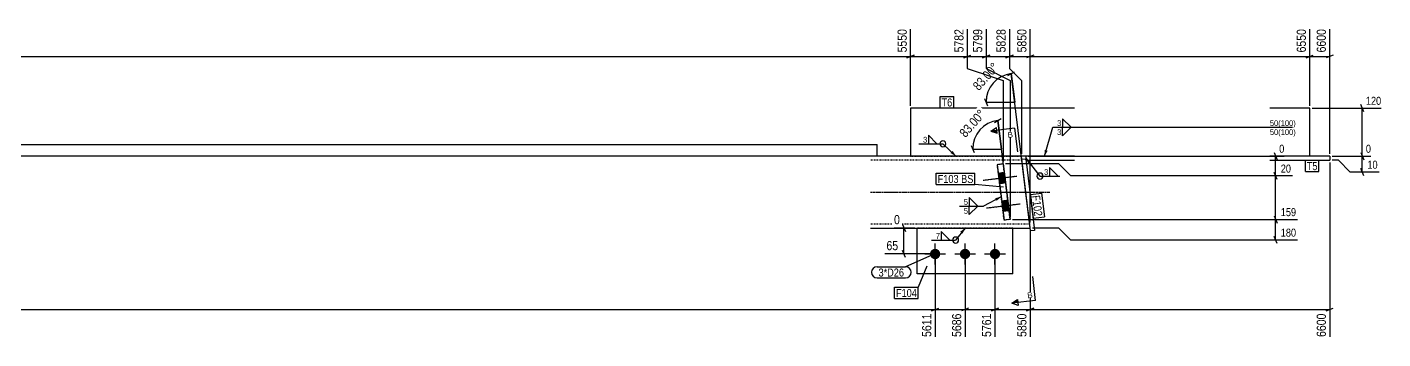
# Model space of a CAD drawing. Header units: millimetres. Extents: x 14 to 45764, y -118 to 1635.
# Drawn here: x 3411 to 6808, y 79 to 859 of the extents above; entities that cross this region are included whole.
import ezdxf

# ---------------------------------------------------------------- set-up
doc = ezdxf.new("R2010")
doc.units = ezdxf.units.MM
doc.linetypes.add('DXK_LINE_DOT2', pattern=[3.9198, 1.9599, -1.9599])
doc.linetypes.add('DXK_LINE_DOT3', pattern=[5.9187, 2.979, -0.9799, 0.9799, -0.9799])
for name, color, linetype in [('MÅLSÆTNING', 7, 'Continuous'), ('STÅL', 7, 'Continuous'), ('TEKST', 7, 'Continuous')]:
    doc.layers.add(name, color=color, linetype=linetype)
doc.styles.add('Arial', font='ARIAL.TTF', dxfattribs={"height": 0.2})
doc.styles.add('Arial Narrow', font='ARIALN.TTF', dxfattribs={"height": 0.2})

msp = doc.modelspace()

# ---------------------------------------------------------------- hatches: boundary and pattern name
at = {"layer": 'STÅL', "linetype": 'Continuous'}
for points in [[(5862.5, 469.3), (5859.3, 495.1), (5844.4, 493.3), (5847.6, 467.5)], [(5871, 399.8), (5867.8, 425.6), (5852.9, 423.8), (5856.1, 398)], [(5685.9, 304.6, -1), (5685.9, 278.6, -1)], [(5760.9, 304.6, -1), (5760.9, 278.6, -1)], [(5835.9, 304.6, -1), (5835.9, 278.6, -1)]]:
    msp.add_hatch(color=96, dxfattribs=at).paths.add_polyline_path(points)
at = {"layer": 'TEKST', "linetype": 'Continuous'}
for color, points in [(3, [(5729.8, 549.6), (5738.1, 536.6), (5724.6, 544.1)]), (3, [(5967.8, 549.9), (5960.1, 536.6), (5960.6, 552)]), (3, [(5919.5, 517.5), (5913.1, 531.6), (5925.4, 522.1)]), (3, [(5836.5, 431.3), (5851.6, 434.9), (5840, 424.6)]), (3, [(5748.6, 347.1), (5760.9, 356.6), (5754.5, 342.4)]), (30, [(5892.2, 177.5), (5893.2, 170.1), (5878.3, 168.2)])]:
    msp.add_hatch(color=color, dxfattribs=at).paths.add_polyline_path(points)

# ---------------------------------------------------------------- linework, layer by layer
at = {"layer": 'MÅLSÆTNING', "color": 7, "linetype": 'Continuous'}
for p, q in [((5624.4, 662.6), (5624.4, 854.6)), ((5624.4, 662.6), (5624.4, 854.6)), ((5872.1, 854.6), (5872.1, 755.9)), ((5924.2, 370.7), (5924.2, 854.6)), ((5924.2, 370.7), (5924.2, 854.6)), ((6624.4, 662.6), (6624.4, 854.6)), ((6674.4, 542.6), (6674.4, 854.6)), ((2734.4, 785.9), (5624.4, 785.9)), ((5633.4, 789.5), (5615.4, 782.3)), ((5615.4, 782.3), (5633.4, 789.5)), ((5872.1, 785.9), (5924.2, 785.9)), ((5933.2, 789.5), (5915.2, 782.3)), ((5933.2, 789.5), (5915.2, 782.3)), ((6615.4, 782.3), (6633.4, 789.5)), ((6624.4, 785.9), (6674.4, 785.9)), ((6683.4, 789.5), (6665.4, 782.3)), ((5868.2, 738.6), (5885.2, 747.9)), ((5872.1, 755.9), (5902.1, 725.9)), ((5872.1, 755.9), (5902.1, 725.9)), ((5873.7, 725.9), (5873.7, 384)), ((5873.7, 725.9), (5873.7, 384)), ((5923.4, 362.5), (5876.7, 743.3)), ((5876.7, 743.3), (5885.5, 671.8)), ((5902.1, 725.9), (5902.1, 542.6)), ((5902.1, 725.9), (5902.1, 542.6)), ((6630.4, 656.6), (6803.5, 656.6)), ((6759.7, 647.6), (6752.5, 665.6)), ((5834.8, 621.1), (5851.7, 630.5)), ((5856.9, 514.6), (5843.2, 625.8)), ((5843.2, 625.8), (5852, 554.3)), ((5776.4, 563.3), (5783.6, 545.3)), ((5780, 554.3), (5852, 554.3)), ((6535.4, 545.6), (6542.6, 527.6)), ((6752.5, 545.6), (6759.7, 527.6)), ((5995.6, 516.9), (5862.6, 516.9)), ((5995.6, 516.9), (5862.6, 516.9)), ((5919.1, 536.6), (6560.8, 536.6)), ((6025.6, 486.9), (5995.6, 516.9)), ((6025.6, 486.9), (5995.6, 516.9)), ((6539, 486.9), (6539, 536.6)), ((6674.4, 520.6), (6674.4, 84)), ((6680.4, 536.6), (6777.9, 536.6)), ((6696.1, 526.6), (6680.4, 526.6)), ((6726.1, 496.6), (6696.1, 526.6)), ((6756.1, 496.6), (6756.1, 536.6)), ((6581.3, 486.9), (6025.6, 486.9)), ((6581.3, 486.9), (6025.6, 486.9)), ((6542.6, 477.9), (6535.4, 495.9)), ((6542.6, 477.9), (6535.4, 495.9)), ((6539, 378), (6539, 486.9)), ((6798.4, 496.6), (6726.1, 496.6)), ((6759.7, 487.6), (6752.5, 505.6)), ((5879.7, 378), (6594.1, 378)), ((5879.7, 378), (6594.1, 378)), ((6535.4, 387), (6542.6, 369)), ((6535.4, 387), (6542.6, 369)), ((6539, 326.6), (6539, 378)), ((5634.9, 356.6), (5583, 356.6)), ((5604.2, 365.6), (5611.4, 347.6)), ((5607.8, 291.6), (5607.8, 356.6)), ((5924.2, 350.6), (5924.2, 84)), ((5924.2, 350.6), (5924.2, 84)), ((5995.6, 356.6), (5930.2, 356.6)), ((6025.6, 326.6), (5995.6, 356.6)), ((6594.1, 326.6), (6025.6, 326.6)), ((6542.6, 317.6), (6535.4, 335.6)), ((5679.9, 291.6), (5559.7, 291.6)), ((5611.4, 282.6), (5604.2, 300.6)), ((5685.9, 285.6), (5685.9, 84)), ((5685.9, 285.6), (5685.9, 84)), ((5760.9, 285.6), (5760.9, 84)), ((5760.9, 285.6), (5760.9, 84)), ((5835.9, 285.6), (5835.9, 84)), ((5835.9, 285.6), (5835.9, 84)), ((2799.4, 152.7), (5685.9, 152.7)), ((5676.9, 149.1), (5694.9, 156.3)), ((5676.9, 149.1), (5694.9, 156.3)), ((5685.9, 152.7), (5760.9, 152.7)), ((5769.9, 156.3), (5751.9, 149.1)), ((5769.9, 156.3), (5751.9, 149.1)), ((5760.9, 152.7), (5835.9, 152.7)), ((5844.9, 156.3), (5826.9, 149.1)), ((5826.9, 149.1), (5844.9, 156.3)), ((5835.9, 152.7), (5924.2, 152.7)), ((5933.2, 156.3), (5915.2, 149.1)), ((5915.2, 149.1), (5933.2, 156.3)), ((5924.2, 152.7), (6674.4, 152.7)), ((6665.4, 149.1), (6683.4, 156.3))]:
    msp.add_line(p, q, dxfattribs=at)
msp.add_arc((5852, 554.3), 72, 97, 180, dxfattribs=at)
at = {"layer": 'STÅL', "color": 2, "linetype": 'Continuous'}
for p, q in [((6034.9, 656.6), (5624.4, 656.6)), ((5624.4, 656.6), (5624.4, 536.6)), ((6624.4, 656.6), (6524.4, 656.6)), ((6624.4, 536.6), (6624.4, 656.6)), ((5902.1, 536.6), (5524.4, 536.6)), ((5856.6, 516.9), (5841.7, 515.1)), ((5841.7, 515.1), (5858.8, 376.2)), ((5856.6, 516.9), (5873.7, 378)), ((5913.1, 536.6), (5902.1, 536.6)), ((5923.3, 363.8), (5902.1, 536.6)), ((5903, 528.6), (5913, 529.8)), ((5913, 529.8), (5934.9, 350.8)), ((6034.9, 536.6), (5913.1, 536.6)), ((5913.1, 536.6), (5913.1, 528.4)), ((5913.4, 526.6), (6034.9, 526.6)), ((6674.4, 536.6), (6524.4, 536.6)), ((6524.4, 526.6), (6674.4, 526.6)), ((6674.4, 536.6), (6674.4, 526.6)), ((5873.7, 378), (5858.8, 376.2)), ((5524.4, 356.6), (5924.2, 356.6)), ((5640.9, 241.6), (5640.9, 356.6)), ((5880.9, 241.6), (5880.9, 356.6)), ((5925, 349.6), (5923.3, 363.8)), ((5934.9, 350.8), (5925, 349.6)), ((5880.9, 241.6), (5640.9, 241.6))]:
    msp.add_line(p, q, dxfattribs=at)
at = {"layer": 'STÅL', "color": 7, "linetype": 'DXK_LINE_DOT2'}
for p, q in [((5903.3, 526.6), (5524.4, 526.6)), ((5624.4, 536.6), (5902.1, 536.6)), ((5856.6, 516.9), (5841.7, 515.1)), ((5858.8, 376.2), (5841.7, 515.1)), ((5873.7, 378), (5856.6, 516.9)), ((5923.3, 363.8), (5903, 528.6)), ((6034.9, 536.6), (5913.1, 536.6)), ((5913.1, 526.6), (5913.1, 528.4)), ((5913.1, 526.6), (5913.4, 526.6)), ((6624.4, 536.6), (6524.4, 536.6)), ((5873.7, 378), (5858.8, 376.2)), ((5922.9, 366.6), (5524.4, 366.6)), ((5880.9, 356.6), (5640.9, 356.6)), ((5923.9, 358.5), (5923.3, 363.8)), ((5924.2, 356.6), (5923.9, 358.5))]:
    msp.add_line(p, q, dxfattribs=at)
at = {"layer": 'STÅL', "color": 96, "linetype": 'DXK_LINE_DOT2'}
for p, q in [((5890.7, 485.9), (5806.3, 475.5)), ((5859.3, 495.1), (5844.4, 493.3)), ((5862.5, 469.3), (5847.6, 467.5)), ((5899.2, 416.4), (5814.8, 406)), ((5867.8, 425.6), (5852.9, 423.8)), ((5871, 399.8), (5856.1, 398))]:
    msp.add_line(p, q, dxfattribs=at)
at = {"layer": 'STÅL', "color": 96, "linetype": 'Continuous'}
for p, q in [((5890.7, 485.9), (5806.3, 475.5)), ((5859.3, 495.1), (5844.4, 493.3)), ((5862.5, 469.3), (5847.6, 467.5)), ((5899.2, 416.4), (5814.8, 406)), ((5867.8, 425.6), (5852.9, 423.8)), ((5871, 399.8), (5856.1, 398)), ((5685.9, 265.6), (5685.9, 317.6)), ((5760.9, 265.6), (5760.9, 317.6)), ((5835.9, 265.6), (5835.9, 317.6)), ((5659.9, 291.6), (5711.9, 291.6)), ((5734.9, 291.6), (5786.9, 291.6)), ((5809.9, 291.6), (5861.9, 291.6))]:
    msp.add_line(p, q, dxfattribs=at)
at = {"layer": 'STÅL', "color": 7, "linetype": 'DXK_LINE_DOT3'}
msp.add_line((5524.4, 446.6), (5973.1, 446.6), dxfattribs=at)
at = {"layer": 'TEKST', "color": 30, "linetype": 'Continuous'}
for p, q in [((5841.1, 593.7), (5839.3, 608.6)), ((5878.3, 168.2), (5892.2, 177.5))]:
    msp.add_line(p, q, dxfattribs=at)
at = {"layer": 'TEKST', "color": 3, "linetype": 'Continuous'}
for p, q in [((5851.6, 434.9), (5807.4, 411.7)), ((5760.9, 356.6), (5737.3, 326.5))]:
    msp.add_line(p, q, dxfattribs=at)
for centre, start, end in [((5705.4, 567.4), 90, 270), ((5705.4, 567.4), 270, 90), ((5737.3, 326.5), 90, 270), ((5737.3, 326.5), 270, 90)]:
    msp.add_arc(centre, 7.5, start, end, dxfattribs=at)

# ---------------------------------------------------------------- wipeouts: each hides what was drawn before it
at = {"color": 0}
for points in [[(6001.9, 610.7), (6001.9, 628.1), (5990.3, 628.1), (5990.3, 610.7)], [(5666.1, 569.2), (5666.1, 586.6), (5654.6, 586.6), (5654.6, 569.2)], [(5744.7, 469.4), (5744.7, 490.4), (5692.3, 490.4), (5692.3, 469.4)], [(5608.1, 235.2), (5608.1, 256.2), (5544.1, 256.2), (5544.1, 235.2)], [(5640.2, 183.9), (5640.2, 204.9), (5587.8, 204.9), (5587.8, 183.9)]]:
    msp.add_wipeout(points, dxfattribs=at).dxf.layer = 'TEKST'

# ---------------------------------------------------------------- next in the draw order: linework, layer by layer
at = {"layer": 'TEKST', "color": 3, "linetype": 'Continuous'}
for p, q in [((6026.4, 608.9), (6005, 630.3)), ((6005, 630.3), (6005, 608.9)), ((5690.6, 567.4), (5669.2, 588.8)), ((5669.2, 588.8), (5669.2, 567.4)), ((6005, 608.9), (6026.4, 608.9)), ((5645.3, 567.4), (5705.4, 567.4)), ((5669.2, 567.4), (5690.6, 567.4))]:
    msp.add_line(p, q, dxfattribs=at)

# ---------------------------------------------------------------- next in the draw order: texts
at = {"layer": 'TEKST', "color": 3, "style": 'Arial Narrow'}
msp.add_text('3', height=14.3, dxfattribs=at).set_placement((5655.8, 570.4))

# ---------------------------------------------------------------- next in the draw order: wipeouts: each hides what was drawn before it
at = {"color": 0, "linetype": 'Continuous'}
for points, layer in [([(6669.6, 859.4), (6636, 859.4), (6636, 791.3), (6669.6, 791.3)], 'MÅLSÆTNING'), ([(6565, 540.8), (6565, 570.2), (6543.8, 570.2), (6543.8, 540.8)], 'MÅLSÆTNING'), ([(6782.1, 540.8), (6782.1, 570.2), (6760.9, 570.2), (6760.9, 540.8)], 'MÅLSÆTNING'), ([(6581.6, 491.1), (6581.6, 520.5), (6547.7, 520.5), (6547.7, 491.1)], 'MÅLSÆTNING'), ([(6594.4, 382.2), (6594.4, 411.6), (6547.7, 411.6), (6547.7, 382.2)], 'MÅLSÆTNING'), ([(5602.4, 361.4), (5602.4, 395), (5578.2, 395), (5578.2, 361.4)], 'MÅLSÆTNING'), ([(6594.4, 330.8), (6594.4, 360.2), (6547.7, 360.2), (6547.7, 330.8)], 'MÅLSÆTNING'), ([(5598.1, 296.4), (5598.1, 330), (5559.2, 330), (5559.2, 296.4)], 'MÅLSÆTNING'), ([(5681.1, 147.3), (5647.5, 147.3), (5647.5, 79.2), (5681.1, 79.2)], 'MÅLSÆTNING'), ([(5756.1, 147.3), (5722.5, 147.3), (5722.5, 79.2), (5756.1, 79.2)], 'MÅLSÆTNING'), ([(5831.1, 147.3), (5797.5, 147.3), (5797.5, 79.2), (5831.1, 79.2)], 'MÅLSÆTNING'), ([(5919.4, 147.3), (5885.8, 147.3), (5885.8, 79.2), (5919.4, 79.2)], 'MÅLSÆTNING'), ([(6669.6, 147.3), (6636, 147.3), (6636, 79.2), (6669.6, 79.2)], 'MÅLSÆTNING'), ([(5931, 182.3), (5929.1, 197.1), (5915.9, 195.5), (5917.7, 180.6)], 'TEKST')]:
    msp.add_wipeout(points, dxfattribs=at).dxf.layer = layer
at = {"color": 0}
for points, layer in [([(5820.8, 640.9), (5795.6, 663.1), (5737.2, 597), (5762.3, 574.8)], 'MÅLSÆTNING'), ([(5536.9, 540.8), (5536.9, 555.8), (2888.2, 555.8), (2888.2, 540.8)], 'TEKST'), ([(6643.9, 501.6), (6643.9, 522.6), (6617.1, 522.6), (6617.1, 501.6)], 'TEKST'), ([(5744.7, 469.4), (5744.7, 490.4), (5692.3, 490.4), (5692.3, 469.4)], 'TEKST'), ([(5969.4, 488.4), (5969.4, 505.8), (5957.8, 505.8), (5957.8, 488.4)], 'TEKST'), ([(5768.1, 413.5), (5768.1, 430.9), (5756.6, 430.9), (5756.6, 413.5)], 'TEKST'), ([(5934.9, 385.2), (5955.8, 387.7), (5949.4, 439.8), (5928.6, 437.2)], 'TEKST'), ([(5698, 328.3), (5698, 345.7), (5686.5, 345.7), (5686.5, 328.3)], 'TEKST'), ([(5608.1, 235.2), (5608.1, 256.2), (5544.1, 256.2), (5544.1, 235.2)], 'TEKST'), ([(5640.2, 183.9), (5640.2, 204.9), (5587.8, 204.9), (5587.8, 183.9)], 'TEKST')]:
    msp.add_wipeout(points, dxfattribs=at).dxf.layer = layer

# ---------------------------------------------------------------- next in the draw order: hatches: boundary and pattern name
at = {"layer": 'TEKST', "linetype": 'Continuous'}
msp.add_hatch(color=30, dxfattribs=at).paths.add_polyline_path([(5840.2, 601.1), (5841.1, 593.7), (5825.3, 599.3)])

# ---------------------------------------------------------------- next in the draw order: linework, layer by layer
at = {"layer": 'MÅLSÆTNING', "color": 7, "linetype": 'Continuous'}
for p, q in [((6624.4, 662.6), (6624.4, 854.6)), ((5924.2, 785.9), (6624.4, 785.9)), ((6615.4, 782.3), (6633.4, 789.5)), ((5809.9, 680.8), (5817.1, 662.8)), ((5813.5, 671.8), (5885.5, 671.8))]:
    msp.add_line(p, q, dxfattribs=at)
msp.add_arc((5885.5, 671.8), 72, 97, 180, dxfattribs=at)
at = {"layer": 'TEKST', "color": 30, "linetype": 'Continuous'}
for p, q in [((5825.3, 599.3), (5839.3, 608.6)), ((5825.3, 599.3), (5841.1, 593.7)), ((5892.2, 177.5), (5894.1, 162.6)), ((5894.1, 162.6), (5878.3, 168.2))]:
    msp.add_line(p, q, dxfattribs=at)
at = {"layer": 'TEKST', "color": 3, "linetype": 'Continuous'}
for p, q in [((5738.1, 536.6), (5705.4, 567.4)), ((5913.1, 531.6), (5948.5, 486.6)), ((5948.5, 486.6), (5998.2, 486.6)), ((5993.9, 486.6), (5972.5, 508.1)), ((5972.5, 508.1), (5972.5, 486.6)), ((5972.5, 486.6), (5993.9, 486.6)), ((5792.6, 411.7), (5771.2, 433.1)), ((5771.2, 433.1), (5771.2, 411.7)), ((5771.2, 411.7), (5792.6, 411.7)), ((5722.5, 326.5), (5701.1, 348)), ((5701.1, 348), (5701.1, 326.5)), ((5677.2, 326.5), (5737.3, 326.5)), ((5701.1, 326.5), (5722.5, 326.5))]:
    msp.add_line(p, q, dxfattribs=at)
at = {"layer": 'TEKST', "color": 7, "linetype": 'Continuous'}
for p, q in [((5688.7, 465.8), (5688.7, 494)), ((5684.8, 291.6), (5611.7, 259.8)), ((5540.5, 259.8), (5611.7, 259.8)), ((5665.2, 261.5), (5643.8, 208.5)), ((5540.5, 231.6), (5611.7, 231.6)), ((5584.2, 208.5), (5643.8, 208.5)), ((5584.2, 180.3), (5584.2, 208.5)), ((5643.8, 180.3), (5643.8, 208.5)), ((5937.8, 175.5), (5930.5, 235.1)), ((5584.2, 180.3), (5643.8, 180.3)), ((5937.8, 175.5), (5878.3, 168.2))]:
    msp.add_line(p, q, dxfattribs=at)
at = {"layer": 'TEKST', "color": 3, "linetype": 'Continuous'}
for start, end in [(90, 270), (270, 90)]:
    msp.add_arc((5948.5, 486.6), 7.5, start, end, dxfattribs=at)
at = {"layer": 'TEKST', "color": 7, "linetype": 'Continuous'}
for centre, start, end in [((5540.5, 245.7), 90, 270), ((5611.7, 245.7), 270, 90)]:
    msp.add_arc(centre, 14.1, start, end, dxfattribs=at)

# ---------------------------------------------------------------- next in the draw order: texts
at = {"layer": 'MÅLSÆTNING', "color": 3, "linetype": 'Continuous', "style": 'Arial Narrow'}
for s, p in [('6600', (6664.8, 796.1)), ('5611', (5676.3, 84)), ('5686', (5751.3, 84)), ('5761', (5826.3, 84)), ('5850', (5914.6, 84)), ('6600', (6664.8, 84))]:
    msp.add_text(s, height=22.91, rotation=90.0002, dxfattribs=at).set_placement(p)
at = {"layer": 'MÅLSÆTNING', "color": 3, "style": 'Arial Narrow'}
msp.add_text('83.00°', height=22.91, rotation=48.5009, dxfattribs=at).set_placement((5761.9, 581.6))
at = {"layer": 'MÅLSÆTNING', "color": 3, "linetype": 'Continuous', "style": 'Arial Narrow'}
for s, height, p in [('0', 20, (6548, 545)), ('20', 20.04, (6551.9, 495.3)), ('0', 22.9, (5583, 366.2)), ('159', 20.04, (6551.9, 386.4)), ('180', 20.04, (6551.9, 335)), ('65', 22.91, (5564, 301.2))]:
    msp.add_text(s, height=height, dxfattribs=at).set_placement(p)
at = {"layer": 'TEKST', "color": 3, "style": 'Arial Narrow'}
for s, height, p in [('3', 14.3, (5959, 489.6)), ('7', 14.3, (5687.7, 329.5)), ('3*D26', 20.04, (5544.1, 235.2)), ('F104', 20.04, (5587.8, 183.9))]:
    msp.add_text(s, height=height, dxfattribs=at).set_placement(p)
at = {"layer": 'TEKST', "color": 3, "linetype": 'Continuous', "style": 'Arial'}
msp.add_text('B', height=14.3, rotation=7.0015, dxfattribs=at).set_placement((5917.7, 180.6))

# ---------------------------------------------------------------- next in the draw order: wipeouts: each hides what was drawn before it
at = {"color": 0, "linetype": 'Continuous'}
for points, layer in [([(6798.7, 500.8), (6798.7, 530.2), (6764.7, 530.2), (6764.7, 500.8)], 'MÅLSÆTNING'), ([(6582.5, 610.7), (6582.5, 628.1), (6040, 628.1), (6040, 610.7)], 'TEKST'), ([(6001.9, 588.2), (6001.9, 605.6), (5990.3, 605.6), (5990.3, 588.2)], 'TEKST')]:
    msp.add_wipeout(points, dxfattribs=at).dxf.layer = layer
at = {"color": 0}
for points in [[(5728.8, 660.8), (5728.8, 681.8), (5702, 681.8), (5702, 660.8)], [(5536.9, 540.8), (5536.9, 555.8), (2888.2, 555.8), (2888.2, 540.8)], [(6643.9, 501.6), (6643.9, 522.6), (6617.1, 522.6), (6617.1, 501.6)], [(5781.7, 469.4), (5781.7, 490.4), (5751, 490.4), (5751, 469.4)], [(5934.9, 385.2), (5955.8, 387.7), (5949.4, 439.8), (5928.6, 437.2)]]:
    msp.add_wipeout(points, dxfattribs=at).dxf.layer = 'TEKST'

# ---------------------------------------------------------------- next in the draw order: linework, layer by layer
at = {"layer": 'MÅLSÆTNING', "color": 7, "linetype": 'Continuous'}
for p, q in [((6756.1, 536.6), (6756.1, 656.6)), ((6752.5, 545.6), (6759.7, 527.6)), ((6680.4, 536.6), (6777.9, 536.6))]:
    msp.add_line(p, q, dxfattribs=at)
at = {"layer": 'TEKST', "color": 3, "linetype": 'Continuous'}
for p, q in [((5960.1, 536.6), (5981, 608.9)), ((6005, 608.9), (6026.4, 608.9)), ((6026.4, 608.9), (6005, 587.4)), ((6005, 587.4), (6005, 608.9))]:
    msp.add_line(p, q, dxfattribs=at)
at = {"layer": 'TEKST', "color": 7, "linetype": 'Continuous'}
for p, q in [((2841.2, 565.4), (5540.5, 565.4)), ((5540.5, 537.2), (5540.5, 565.4)), ((2841.2, 537.2), (5540.5, 537.2)), ((6613.5, 526.2), (6647.5, 526.2)), ((6613.5, 498), (6613.5, 526.2)), ((6647.5, 498), (6647.5, 526.2)), ((6613.5, 498), (6647.5, 498)), ((5924.5, 440.4), (5952.5, 443.8)), ((5952.5, 443.8), (5959.8, 384.6)), ((5924.5, 440.4), (5931.8, 381.2)), ((5931.8, 381.2), (5959.8, 384.6))]:
    msp.add_line(p, q, dxfattribs=at)

# ---------------------------------------------------------------- next in the draw order: texts
at = {"layer": 'MÅLSÆTNING', "color": 3, "linetype": 'Continuous', "style": 'Arial Narrow'}
for s, height, p in [('0', 20, (6765.1, 545)), ('10', 20.04, (6768.9, 505))]:
    msp.add_text(s, height=height, dxfattribs=at).set_placement(p)
at = {"layer": 'TEKST', "color": 3, "style": 'Arial Narrow'}
for s, height, p in [('3', 14.3, (5991.5, 611.9)), ('T5', 20.04, (6617.1, 501.6))]:
    msp.add_text(s, height=height, dxfattribs=at).set_placement(p)
at = {"layer": 'TEKST', "color": 3, "linetype": 'Continuous', "style": 'Arial Narrow'}
msp.add_text('3', height=14.3, dxfattribs=at).set_placement((5991.5, 589.4))
at = {"layer": 'TEKST', "color": 3, "style": 'Arial Narrow'}
msp.add_text('F102', height=20.04, rotation=-82.9987, dxfattribs=at).set_placement((5928.6, 437.2))

# ---------------------------------------------------------------- next in the draw order: wipeouts: each hides what was drawn before it
at = {"color": 0, "linetype": 'Continuous'}
for points, layer in [([(6619.6, 859.4), (6586, 859.4), (6586, 791.3), (6619.6, 791.3)], 'MÅLSÆTNING'), ([(5768.1, 391), (5768.1, 408.4), (5756.6, 408.4), (5756.6, 391)], 'TEKST')]:
    msp.add_wipeout(points, dxfattribs=at).dxf.layer = layer
at = {"color": 0}
for points, layer in [([(5854.2, 758.3), (5829.1, 780.6), (5770.6, 714.5), (5795.8, 692.2)], 'MÅLSÆTNING'), ([(5728.8, 660.8), (5728.8, 681.8), (5702, 681.8), (5702, 660.8)], 'TEKST'), ([(5781.7, 469.4), (5781.7, 490.4), (5751, 490.4), (5751, 469.4)], 'TEKST')]:
    msp.add_wipeout(points, dxfattribs=at).dxf.layer = layer

# ---------------------------------------------------------------- next in the draw order: linework, layer by layer
at = {"layer": 'MÅLSÆTNING', "color": 7, "linetype": 'Continuous'}
for p, q in [((5766.6, 854.6), (5766.6, 755.9)), ((5813.7, 854.6), (5813.7, 755.9)), ((5813.7, 854.6), (5813.7, 755.9)), ((5757.6, 782.3), (5775.6, 789.5)), ((5766.6, 785.9), (5813.7, 785.9)), ((5804.7, 782.3), (5822.7, 789.5)), ((5863.1, 782.3), (5881.1, 789.5)), ((5766.6, 755.9), (5856.6, 725.9)), ((5766.6, 755.9), (5856.6, 725.9)), ((5813.7, 755.9), (5873.7, 725.9)), ((5813.7, 755.9), (5873.7, 725.9)), ((5856.6, 725.9), (5856.6, 522.9)), ((5856.6, 725.9), (5856.6, 522.9))]:
    msp.add_line(p, q, dxfattribs=at)
at = {"layer": 'TEKST', "color": 7, "linetype": 'Continuous'}
for p, q in [((5698.4, 685.4), (5732.4, 685.4)), ((5698.4, 657.2), (5698.4, 685.4)), ((5732.4, 657.2), (5732.4, 685.4)), ((5698.4, 657.2), (5732.4, 657.2)), ((5688.7, 494), (5785.3, 494)), ((5785.3, 465.8), (5785.3, 494)), ((5688.7, 465.8), (5785.3, 465.8)), ((5857.2, 459.1), (5785.3, 465.8))]:
    msp.add_line(p, q, dxfattribs=at)
at = {"layer": 'TEKST', "color": 3, "linetype": 'Continuous'}
for p, q in [((5747.3, 411.7), (5807.4, 411.7)), ((5771.2, 411.7), (5792.6, 411.7)), ((5792.6, 411.7), (5771.2, 390.3)), ((5771.2, 390.3), (5771.2, 411.7))]:
    msp.add_line(p, q, dxfattribs=at)

# ---------------------------------------------------------------- next in the draw order: texts
at = {"layer": 'MÅLSÆTNING', "color": 3, "linetype": 'Continuous', "style": 'Arial Narrow'}
msp.add_text('6550', height=22.91, rotation=90.0002, dxfattribs=at).set_placement((6614.8, 796.1))
at = {"layer": 'MÅLSÆTNING', "color": 3, "style": 'Arial Narrow'}
msp.add_text('83.00°', height=22.91, rotation=48.5009, dxfattribs=at).set_placement((5795.4, 699))
at = {"layer": 'TEKST', "color": 3, "style": 'Arial Narrow'}
for s, height, p in [('T6', 20.04, (5702, 660.8)), ('F103', 20.04, (5692.3, 469.4)), ('BS', 20.04, (5751, 469.4)), ('5', 14.3, (5757.8, 414.7))]:
    msp.add_text(s, height=height, dxfattribs=at).set_placement(p)
at = {"layer": 'TEKST', "color": 3, "linetype": 'Continuous', "style": 'Arial Narrow'}
msp.add_text('5', height=14.3, dxfattribs=at).set_placement((5757.8, 392.2))

# ---------------------------------------------------------------- next in the draw order: wipeouts: each hides what was drawn before it
at = {"color": 0, "linetype": 'Continuous'}
for points, layer in [([(6807.7, 660.8), (6807.7, 690.2), (6760.9, 690.2), (6760.9, 660.8)], 'MÅLSÆTNING'), ([(6582.5, 588.2), (6582.5, 605.6), (6040, 605.6), (6040, 588.2)], 'TEKST')]:
    msp.add_wipeout(points, dxfattribs=at).dxf.layer = layer

# ---------------------------------------------------------------- next in the draw order: linework, layer by layer
at = {"layer": 'TEKST', "color": 3, "linetype": 'Continuous'}
msp.add_line((5981, 608.9), (6581.3, 608.9), dxfattribs=at)

# ---------------------------------------------------------------- next in the draw order: texts
at = {"layer": 'MÅLSÆTNING', "color": 3, "linetype": 'Continuous', "style": 'Arial Narrow'}
msp.add_text('120', height=20.04, dxfattribs=at).set_placement((6765.1, 665))
at = {"layer": 'TEKST', "color": 3, "linetype": 'Continuous', "style": 'Arial Narrow'}
for p in [(6524.6, 611.9), (6524.6, 589.4)]:
    msp.add_text('50(100)', height=14.32, dxfattribs=at).set_placement(p)

# ---------------------------------------------------------------- next in the draw order: wipeouts: each hides what was drawn before it
at = {"color": 0, "linetype": 'Continuous'}
for points, layer in [([(5919.4, 859.4), (5885.8, 859.4), (5885.8, 791.3), (5919.4, 791.3)], 'MÅLSÆTNING'), ([(5881.7, 583.6), (5879.9, 598.5), (5866.6, 596.8), (5868.4, 581.9)], 'TEKST')]:
    msp.add_wipeout(points, dxfattribs=at).dxf.layer = layer

# ---------------------------------------------------------------- next in the draw order: linework, layer by layer
at = {"layer": 'MÅLSÆTNING', "color": 7, "linetype": 'Continuous'}
for p, q in [((5872.1, 854.6), (5872.1, 755.9)), ((5813.7, 785.9), (5872.1, 785.9)), ((5881.1, 789.5), (5863.1, 782.3))]:
    msp.add_line(p, q, dxfattribs=at)
at = {"layer": 'TEKST', "color": 7, "linetype": 'Continuous'}
for q in [(5825.3, 599.3), (5892.2, 547.1)]:
    msp.add_line((5884.9, 606.6), q, dxfattribs=at)

# ---------------------------------------------------------------- next in the draw order: texts
at = {"layer": 'MÅLSÆTNING', "color": 3, "linetype": 'Continuous', "style": 'Arial Narrow'}
msp.add_text('5850', height=22.91, rotation=90.0002, dxfattribs=at).set_placement((5914.6, 796.1))
at = {"layer": 'TEKST', "color": 3, "linetype": 'Continuous', "style": 'Arial'}
msp.add_text('B', height=14.3, rotation=7.0015, dxfattribs=at).set_placement((5868.4, 581.9))

# ---------------------------------------------------------------- next in the draw order: wipeouts: each hides what was drawn before it
at = {"color": 0, "linetype": 'Continuous'}
msp.add_wipeout([(5867.3, 859.4), (5833.7, 859.4), (5833.7, 791.3), (5867.3, 791.3)], dxfattribs=at).dxf.layer = 'MÅLSÆTNING'

# ---------------------------------------------------------------- next in the draw order: linework, layer by layer
at = {"layer": 'MÅLSÆTNING', "color": 7, "linetype": 'Continuous'}
msp.add_line((5822.7, 789.5), (5804.7, 782.3), dxfattribs=at)

# ---------------------------------------------------------------- next in the draw order: texts
at = {"layer": 'MÅLSÆTNING', "color": 3, "linetype": 'Continuous', "style": 'Arial Narrow'}
msp.add_text('5828', height=22.91, rotation=90.0002, dxfattribs=at).set_placement((5862.5, 796.1))

# ---------------------------------------------------------------- next in the draw order: wipeouts: each hides what was drawn before it
at = {"color": 0, "linetype": 'Continuous'}
msp.add_wipeout([(5808.9, 859.4), (5775.3, 859.4), (5775.3, 791.3), (5808.9, 791.3)], dxfattribs=at).dxf.layer = 'MÅLSÆTNING'

# ---------------------------------------------------------------- next in the draw order: linework, layer by layer
at = {"layer": 'MÅLSÆTNING', "color": 7, "linetype": 'Continuous'}
for p, q in [((5766.6, 854.6), (5766.6, 755.9)), ((5624.4, 785.9), (5766.6, 785.9)), ((5757.6, 782.3), (5775.6, 789.5))]:
    msp.add_line(p, q, dxfattribs=at)

# ---------------------------------------------------------------- next in the draw order: texts
at = {"layer": 'MÅLSÆTNING', "color": 3, "linetype": 'Continuous', "style": 'Arial Narrow'}
msp.add_text('5799', height=22.91, rotation=90.0002, dxfattribs=at).set_placement((5804.1, 796.1))

# ---------------------------------------------------------------- next in the draw order: wipeouts: each hides what was drawn before it
at = {"color": 0, "linetype": 'Continuous'}
for points in [[(5619.6, 859.4), (5586, 859.4), (5586, 791.3), (5619.6, 791.3)], [(5761.8, 859.4), (5728.2, 859.4), (5728.2, 791.3), (5761.8, 791.3)]]:
    msp.add_wipeout(points, dxfattribs=at).dxf.layer = 'MÅLSÆTNING'

# ---------------------------------------------------------------- next in the draw order: texts
at = {"layer": 'MÅLSÆTNING', "color": 3, "linetype": 'Continuous', "style": 'Arial Narrow'}
for s, p in [('5550', (5614.8, 796.1)), ('5782', (5757, 796.1))]:
    msp.add_text(s, height=22.91, rotation=90.0002, dxfattribs=at).set_placement(p)

doc.saveas('drawing.dxf')
